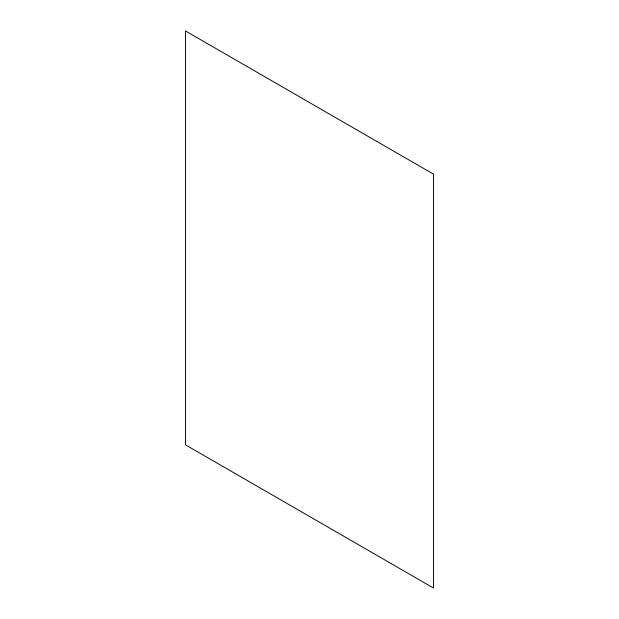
<?xml version="1.0" encoding="UTF-8"?>
<svg xmlns="http://www.w3.org/2000/svg" width="619" height="619" viewBox="0 0 619 619"><rect width="100%" height="100%" fill="white"/><g stroke="black" fill="none" stroke-linecap="round" stroke-linejoin="round"><path stroke-width="0.93" d="M433.524 174.156L185.476 30.95L185.476 444.844L433.524 588.05L433.524 174.156"/></g></svg>
